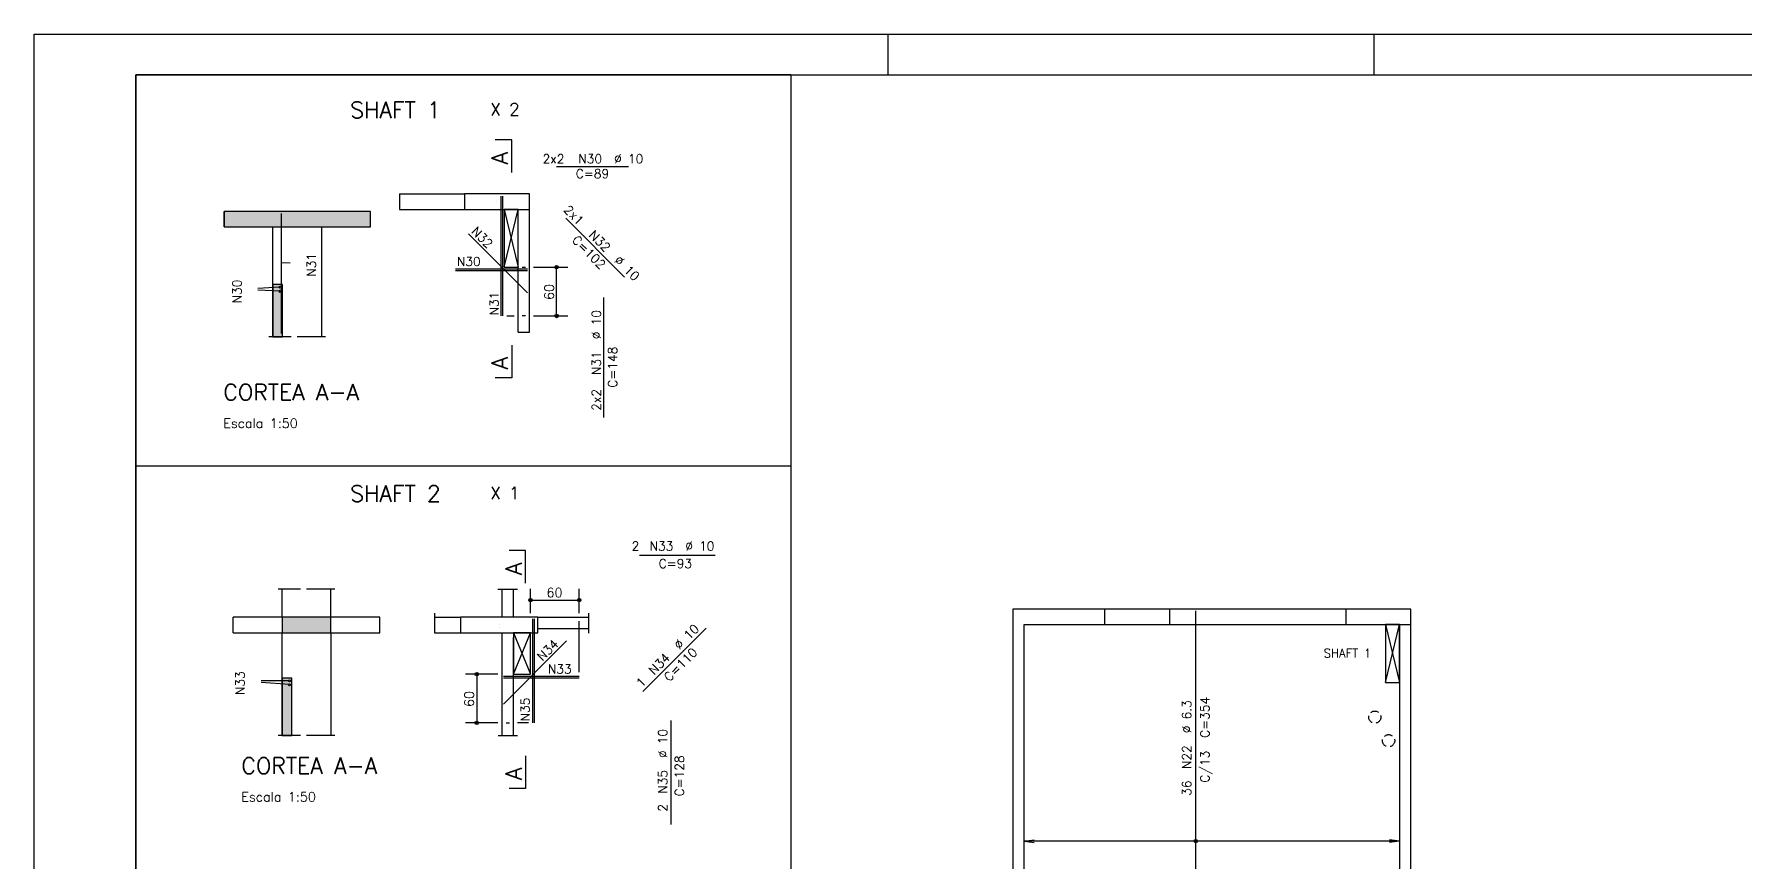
# Model space of a CAD drawing. Extents: x 0 to 119, y 0 to 84.
# Drawn here: x 0 to 42.07, y 63.75 to 84.1 of the extents above; entities that cross this region are included whole.
import ezdxf

# ---------------------------------------------------------------- set-up
doc = ezdxf.new("R2010")
doc.units = 0
doc.header["$MEASUREMENT"] = 0
for name, pattern in [('ESTILO_TQS_0001', [0.85, 0.7, -0.15]), ('ESTILO_TQS_0002', [0.3, 0.2, -0.1]), ('ESTILO_TQS_0003', [2.05, 1.5, -0.2, 0.15, -0.2])]:
    doc.linetypes.add(name, pattern=pattern)
for name, color, linetype in [('1', 1, 'CONTINUOUS'), ('15', 15, 'CONTINUOUS'), ('18', 4, 'CONTINUOUS'), ('2', 2, 'CONTINUOUS'), ('25', 1, 'CONTINUOUS'), ('26', 3, 'CONTINUOUS'), ('3', 3, 'CONTINUOUS'), ('51', 7, 'CONTINUOUS'), ('54', 7, 'CONTINUOUS'), ('6', 6, 'CONTINUOUS'), ('64', 7, 'CONTINUOUS')]:
    doc.layers.add(name, color=color, linetype=linetype)
doc.styles.get("Standard").update_dxf_attribs({"font": 'ROMANS.SHX'})

msp = doc.modelspace()

# ---------------------------------------------------------------- linework, layer by layer
at = {"layer": '1', "linetype": 'Continuous'}
for p, q in [((11.561124, 79.790772), (11.901124, 78.370772)), ((11.561124, 78.370772), (11.901124, 79.790772)), ((33.234815, 69.581398), (33.234815, 68.161398)), ((33.574815, 69.581398), (33.234815, 69.581398)), ((33.234815, 69.581398), (33.574815, 68.161398)), ((33.234815, 68.161398), (33.574815, 69.581398)), ((33.574815, 68.161398), (33.574815, 69.581398)), ((11.785407, 69.382893), (12.205407, 68.362799)), ((11.785407, 68.362799), (12.205407, 69.382893)), ((33.234815, 68.161398), (33.574815, 68.161398))]:
    msp.add_line(p, q, dxfattribs=at)
for points in [[(11.561124, 79.790772), (11.561124, 78.370772), (11.901124, 78.370772), (11.901124, 79.790772), (11.561124, 79.790772)], [(11.785407, 69.382893), (11.785407, 68.362799), (12.205407, 68.362799), (12.205407, 69.382893), (11.785407, 69.382893)]]:
    msp.add_lwpolyline(points, dxfattribs=at)
at = {"layer": '15', "linetype": 'ESTILO_TQS_0001'}
for p, q in [((8.981124, 80.170772), (8.981124, 79.790772)), ((4.667741, 79.361813), (4.667741, 79.741813)), ((8.267741, 79.361813), (8.267741, 79.741813)), ((7.167741, 76.661813), (5.767741, 76.661813)), ((11.901124, 76.770772), (12.181124, 76.770772)), ((7.396007, 70.45029), (5.996007, 70.45029)), ((11.401075, 70.45029), (11.885407, 70.45029)), ((9.85623, 69.372148), (9.85623, 69.862766)), ((13.639455, 69.372148), (13.639455, 69.862766)), ((4.896007, 69.382893), (4.896007, 69.762893)), ((8.496007, 69.382893), (8.496007, 69.762893)), ((7.396007, 66.855886), (5.996007, 66.855886)), ((11.41215, 66.855886), (11.885407, 66.855886))]:
    msp.add_line(p, q, dxfattribs=at)
at = {"layer": '15', "linetype": 'ESTILO_TQS_0002'}
for centre in [(32.96878, 67.306212), (33.309188, 66.725613)]:
    msp.add_circle(centre, 0.149912, dxfattribs=at)
at = {"layer": '18', "linetype": 'Continuous'}
for p, q in [((6.077431, 79.693647), (6.077431, 76.741813)), ((12.281124, 78.370772), (13.126278, 78.370772)), ((12.848278, 77.170772), (12.848278, 78.370772)), ((12.281124, 77.170772), (13.126278, 77.170772)), ((12.205407, 69.862893), (12.205407, 70.462861)), ((13.405407, 69.862893), (13.405407, 70.462861)), ((12.205407, 70.184861), (13.405407, 70.184861)), ((11.405407, 68.362799), (10.603438, 68.362799)), ((10.881438, 68.362799), (10.881438, 67.162799)), ((11.405407, 67.162799), (10.603438, 67.162799)), ((24.344817, 64.257398), (24.592678, 64.29003)), ((33.574815, 64.257398), (24.344817, 64.257398)), ((24.344817, 64.257398), (24.592678, 64.224767)), ((33.574815, 64.257398), (33.326954, 64.29003)), ((33.574815, 64.257398), (33.326954, 64.224767))]:
    msp.add_line(p, q, dxfattribs=at)
for centre, radius in [((12.848278, 78.370772), 0.041625), ((12.848278, 78.370772), 0.02075), ((12.848278, 77.170772), 0.041625), ((12.848278, 77.170772), 0.02075), ((12.205407, 70.184861), 0.041625), ((12.205407, 70.184861), 0.02075), ((13.405407, 70.184861), 0.041625), ((13.405407, 70.184861), 0.02075), ((10.881438, 68.362799), 0.041625), ((10.881438, 68.362799), 0.02075), ((10.881438, 67.162799), 0.041625), ((10.881438, 67.162799), 0.02075)]:
    msp.add_circle(centre, radius, dxfattribs=at)
at = {"layer": '2', "linetype": 'Continuous'}
for p, q in [((21, 83.1), (21, 84.1)), ((32.95, 83.1), (32.95, 84.1))]:
    msp.add_line(p, q, dxfattribs=at)
msp.add_lwpolyline([(0, 0), (0, 84.1), (118.9, 84.1), (118.9, 0), (0, 0)], dxfattribs=at)
for centre in [(6.047627, 77.876813), (6.047627, 77.777088), (6.275892, 68.197893), (6.275892, 68.098168)]:
    msp.add_circle(centre, 0.025, dxfattribs=at)
at = {"layer": '25', "linetype": 'Continuous'}
for p, q in [((6.079821, 78.481972), (6.293378, 78.480869)), ((12.181124, 78.370772), (12.181124, 78.370772)), ((6.041048, 77.877216), (5.501946, 77.850737)), ((6.052581, 77.779193), (5.502091, 77.802875)), ((12.181124, 77.170772), (12.181124, 77.170772)), ((12.205407, 69.762893), (12.205407, 69.762893)), ((13.405407, 69.762893), (13.405407, 69.762893)), ((6.279988, 68.106498), (5.577655, 68.156519)), ((6.271878, 68.199756), (5.578962, 68.196161)), ((11.505407, 68.362799), (11.505407, 68.362799)), ((11.505407, 67.162799), (11.505407, 67.162799)), ((24.344817, 64.257398), (24.344817, 64.257398)), ((33.574815, 64.257398), (33.574815, 64.257398))]:
    msp.add_line(p, q, dxfattribs=at)
for points in [[(10.581124, 79.790772), (12.181124, 79.790772), (12.181124, 80.170772), (10.581124, 80.170772), (10.581124, 79.790772)], [(26.324815, 69.581398), (27.924815, 69.581398), (27.924815, 69.961398), (26.324815, 69.961398), (26.324815, 69.581398)], [(32.254815, 69.581398), (33.854815, 69.581398), (33.854815, 69.961398), (32.254815, 69.961398), (32.254815, 69.581398)], [(10.485407, 69.382893), (12.385407, 69.382893), (12.385407, 69.762893), (10.485407, 69.762893), (10.485407, 69.382893)]]:
    msp.add_lwpolyline(points, dxfattribs=at)
for radius in [0.041625, 0.02075]:
    msp.add_circle((28.567232, 64.257398), radius, dxfattribs=at)
at = {"layer": '26', "linetype": 'Continuous'}
for points in [[(8.267741, 79.361813), (8.267741, 79.741813), (4.667741, 79.741813), (4.667741, 79.361813), (8.267741, 79.361813)], [(6.107741, 77.941813), (5.867741, 77.941813), (5.867741, 76.661813), (6.107741, 76.661813), (6.107741, 77.941813)], [(7.296007, 69.382893), (7.296007, 69.762893), (6.096007, 69.762893), (6.096007, 69.382893), (7.296007, 69.382893)], [(6.336007, 68.262893), (6.096007, 68.262893), (6.096007, 66.855886), (6.336007, 66.855886), (6.336007, 68.262893)]]:
    msp.add_lwpolyline(points, dxfattribs=at)
for points in [[(8.267741, 79.361813), (8.267741, 79.741813), (4.667741, 79.741813)], [(8.267741, 79.361813), (4.667741, 79.741813), (4.667741, 79.361813)], [(8.267741, 79.361813), (4.667741, 79.361813), (8.267741, 79.361813)], [(6.107741, 77.941813), (5.867741, 77.941813), (5.867741, 76.661813)], [(6.107741, 77.941813), (5.867741, 76.661813), (6.107741, 76.661813)], [(6.107741, 77.941813), (6.107741, 76.661813), (6.107741, 77.941813)], [(7.296007, 69.382893), (7.296007, 69.762893), (6.096007, 69.762893)], [(7.296007, 69.382893), (6.096007, 69.762893), (6.096007, 69.382893)], [(7.296007, 69.382893), (6.096007, 69.382893), (7.296007, 69.382893)], [(6.336007, 68.262893), (6.096007, 68.262893), (6.096007, 66.855886)], [(6.336007, 68.262893), (6.096007, 66.855886), (6.336007, 66.855886)], [(6.336007, 68.262893), (6.336007, 66.855886), (6.336007, 68.262893)]]:
    msp.add_solid(points, dxfattribs=at)
at = {"layer": '3', "linetype": 'ESTILO_TQS_0001'}
for p, q in [((11.381124, 79.980772), (11.381124, 79.980772)), ((11.435407, 69.572893), (11.435407, 69.572893)), ((11.435407, 69.51294), (11.435407, 69.51294)), ((11.435407, 69.32294), (11.435407, 69.32294))]:
    msp.add_line(p, q, dxfattribs=at)
at = {"layer": '3', "linetype": 'Continuous'}
msp.add_lwpolyline([(117.9, 1), (2.499999, 1), (2.499999, 83.1), (117.9, 83.1), (117.9, 1)], dxfattribs=at)
at = {"layer": '51', "linetype": 'Continuous'}
for p, q in [((8.981124, 80.170772), (10.581124, 80.170772)), ((8.267741, 79.741813), (4.667741, 79.741813)), ((8.981124, 79.790772), (10.581124, 79.790772)), ((11.901124, 76.770772), (11.901124, 79.790772)), ((12.181124, 76.770772), (12.181124, 79.790772)), ((4.667741, 79.361813), (5.867741, 79.361813)), ((5.867741, 76.661813), (5.867741, 79.361813)), ((7.067741, 79.361813), (8.267741, 79.361813)), ((7.067741, 79.361813), (7.067741, 76.661813)), ((6.096007, 69.762893), (6.096007, 70.45029)), ((7.296007, 69.762893), (7.296007, 70.45029)), ((11.505407, 69.762893), (11.505407, 70.45029)), ((11.785407, 69.762893), (11.785407, 70.45029)), ((24.344815, 69.961398), (24.064815, 69.961398)), ((24.064815, 69.961398), (24.064815, 69.581398)), ((26.324815, 69.961398), (24.344815, 69.961398)), ((32.254815, 69.961398), (27.924815, 69.961398)), ((8.496007, 69.762893), (4.896007, 69.762893)), ((9.85623, 69.762893), (10.485407, 69.762893)), ((12.385407, 69.762893), (13.639455, 69.762893)), ((12.385407, 69.482893), (13.639455, 69.482893)), ((24.064815, 69.581398), (24.064815, 63.181398)), ((24.344815, 69.581398), (26.324815, 69.581398)), ((24.344815, 63.181398), (24.344815, 69.581398)), ((27.924815, 69.581398), (32.254815, 69.581398)), ((33.574815, 69.581398), (33.574815, 63.181398)), ((33.854815, 63.181398), (33.854815, 69.581398)), ((4.896007, 69.382893), (6.096007, 69.382893)), ((6.096007, 66.855886), (6.096007, 69.382893)), ((7.296007, 69.382893), (7.296007, 66.855886)), ((7.296007, 69.382893), (8.496007, 69.382893)), ((9.85623, 69.382893), (10.485407, 69.382893)), ((11.505407, 66.855886), (11.505407, 69.382893)), ((11.785407, 66.855886), (11.785407, 69.262987))]:
    msp.add_line(p, q, dxfattribs=at)
at = {"layer": '54', "linetype": 'ESTILO_TQS_0003'}
for p, q in [((12.001124, 78.370772), (12.081124, 78.370772)), ((11.621124, 77.170772), (11.801124, 77.170772)), ((12.081124, 77.170772), (12.001124, 77.170772)), ((13.405407, 68.412893), (13.405407, 69.662893)), ((11.605407, 67.162799), (11.685407, 67.162799)), ((12.155407, 67.162799), (11.885407, 67.162799))]:
    msp.add_line(p, q, dxfattribs=at)
at = {"layer": '6', "linetype": 'Continuous'}
for p, q in [((18.604332, 83.09998), (2.500073, 83.09998)), ((2.500073, 83.09998), (2.500073, 30.436347)), ((18.604332, 83.09998), (18.604332, 30.436347)), ((18.604332, 73.480991), (2.500073, 73.480991))]:
    msp.add_line(p, q, dxfattribs=at)
for points in [[(11.745438, 80.697105), (11.745438, 81.501048), (11.336248, 81.501048)], [(11.745438, 76.456791), (11.745438, 75.652848), (11.336248, 75.652848)], [(12.086428, 70.598279), (12.086428, 71.402223), (11.677238, 71.402223)], [(12.086428, 66.357966), (12.086428, 65.554023), (11.677238, 65.554023)]]:
    msp.add_lwpolyline(points, dxfattribs=at)
at = {"layer": '64', "linetype": 'Continuous'}
for p, q in [((12.841441, 80.848556), (14.611441, 80.848556)), ((11.481124, 77.170772), (11.481124, 80.120772)), ((11.521124, 77.170772), (11.521124, 80.120772)), ((13.072242, 79.576265), (14.519055, 78.129453)), ((10.684311, 79.191016), (12.131124, 77.744203)), ((10.361124, 78.330772), (12.131124, 78.330772)), ((10.361124, 78.290772), (12.131124, 78.290772)), ((14.011668, 74.671842), (14.011668, 77.621842)), ((14.888429, 71.290014), (16.748429, 71.290014)), ((28.567232, 62.841399), (28.567232, 69.921399)), ((12.255407, 69.722893), (12.255407, 67.162799)), ((12.295407, 69.722893), (12.295407, 67.162799)), ((14.967097, 67.937202), (16.522273, 69.492379)), ((11.538758, 67.626151), (13.093935, 69.181328)), ((11.545407, 68.312799), (13.405407, 68.312799)), ((11.545407, 68.272799), (13.405407, 68.272799)), ((15.662371, 64.665001), (15.662371, 67.225001))]:
    msp.add_line(p, q, dxfattribs=at)

# ---------------------------------------------------------------- texts
at = {"layer": '1', "linetype": 'Continuous'}
for s, p in [('SHAFT 1', (7.770808, 82.037997)), ('CORTEA A-A', (4.649167, 75.097384)), ('SHAFT 2', (7.770808, 72.604468)), ('CORTEA A-A', (5.094418, 65.90964))]:
    msp.add_text(s, height=0.4, dxfattribs=at).set_placement(p)
for p in [(11.647177, 80.897105), (11.647177, 75.856791), (11.988167, 70.798279), (11.988167, 65.757966)]:
    msp.add_text('A', height=0.4, rotation=90, dxfattribs=at).set_placement(p)
at = {"layer": '2', "linetype": 'Continuous'}
for p in [(4.649167, 74.417384), (5.094418, 65.22964)]:
    msp.add_text('Escala 1:50', height=0.23, dxfattribs=at).set_placement(p)
at = {"layer": '25', "linetype": 'Continuous'}
for s, height, rotation, p in [('N32', 0.22, 315, (10.73456, 79.232084)), ('N31', 0.22, 90, (6.928407, 78.133182)), ('N30', 0.22, 90, (5.097535, 77.480226)), ('60', 0.23, 90, (12.779278, 77.563772)), ('N31', 0.22, 90, (11.421559, 77.183149)), ('N34', 0.22, 45, (12.499184, 68.668889)), ('N33', 0.22, 90, (5.173932, 67.848463)), ('60', 0.23, 90, (10.812438, 67.555799)), ('N35', 0.22, 90, (12.18429, 67.198278))]:
    msp.add_text(s, height=height, rotation=rotation, dxfattribs=at).set_placement(p)
for s, height, p in [('N30', 0.22, (10.393631, 78.400514)), ('60', 0.23, (12.598407, 70.253861)), ('N33', 0.22, (12.631849, 68.376161)), ('SHAFT 1', 0.21, (31.711944, 68.774573))]:
    msp.add_text(s, height=height, dxfattribs=at).set_placement(p)
at = {"layer": '26', "linetype": 'Continuous'}
for s, p in [('2x2', (12.502527, 80.92643)), ('C=89', (13.319554, 80.560749)), ('N30', (13.382527, 80.92643)), ('%%c 10', (14.262527, 80.92643)), ('2', (14.69305, 71.402801)), ('N33', (15.13305, 71.402801)), ('%%c 10', (16.01305, 71.402801)), ('C=93', (15.358473, 70.972877))]:
    msp.add_text(s, height=0.22, dxfattribs=at).set_placement(p)
for s, rotation, p in [('2x1', 315, (13.00335, 79.764958)), ('C=102', 315, (13.207402, 79.018029)), ('N32', 315, (13.625604, 79.142704)), ('%%c 10', 315, (14.247858, 78.52045)), ('%%c 10', 90, (13.933551, 76.598979)), ('N31', 90, (13.933551, 75.718979)), ('C=148', 90, (14.33463, 75.40523)), ('2x2', 90, (13.933551, 74.838979)), ('%%c 10', 45, (15.866012, 68.95241)), ('N34', 45, (15.243758, 68.330156)), ('C=110', 45, (15.616963, 68.164053)), ('1', 45, (14.932631, 68.019029)), ('C=354', 90, (28.901108, 66.795301)), ('%%c 6.3', 90, (28.451989, 66.910077)), ('%%c 10', 90, (15.568349, 66.300621)), ('N22', 90, (28.451989, 66.030077)), ('C=128', 90, (15.977136, 65.354511)), ('C/13', 90, (28.901108, 65.695301)), ('N35', 90, (15.568349, 65.420621)), ('36', 90, (28.451989, 65.370077)), ('2', 90, (15.568349, 64.980621))]:
    msp.add_text(s, height=0.22, rotation=rotation, dxfattribs=at).set_placement(p)
at = {"layer": '51', "linetype": 'Continuous'}
for s, p in [('X 2', (11.217731, 82.101626)), ('X 1', (11.217731, 72.668097))]:
    msp.add_text(s, height=0.3, dxfattribs=at).set_placement(p)

doc.saveas('drawing.dxf')
